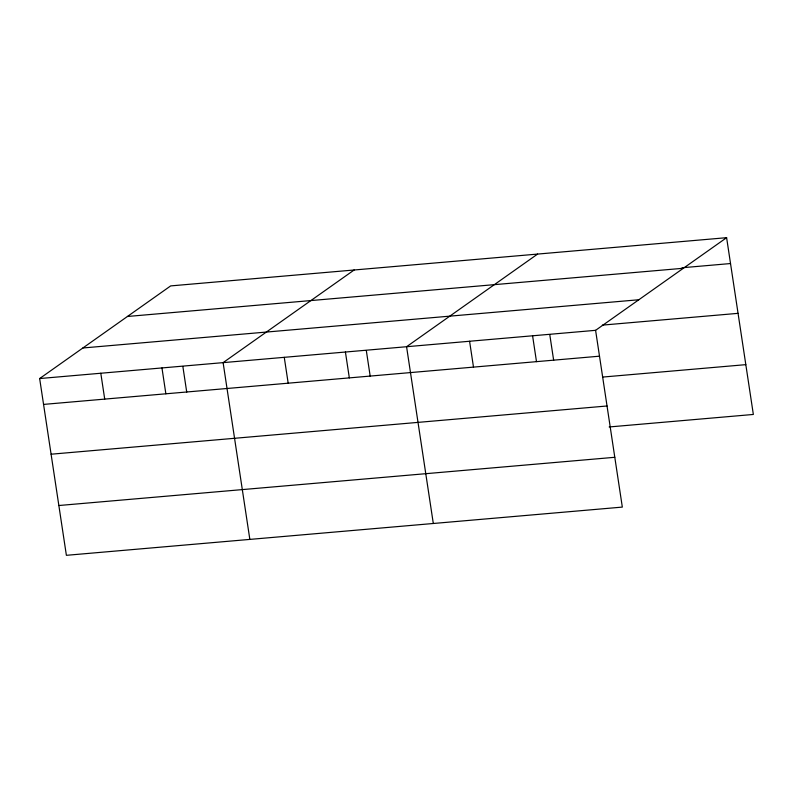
<?xml version="1.0" encoding="UTF-8"?>
<svg xmlns="http://www.w3.org/2000/svg" width="793" height="793" viewBox="0 0 793 793"><rect width="100%" height="100%" fill="white"/><g stroke="black" fill="none" stroke-linecap="round" stroke-linejoin="round"><path stroke-width="1.19" d="M726.616 237.682L595.593 330.324L622.327 507.094L66.384 555.318L39.65 378.548L170.673 285.906L726.616 237.682L753.35 414.452L609.163 426.961M354.134 269.997L223.111 362.629L249.845 539.399M537.595 254.077L406.571 346.719L433.305 523.489M682.059 267.756L730.531 263.544M127.435 316.476L683.378 268.262M82.888 347.978L638.831 299.754M602.353 325.12L738.055 313.344M39.65 378.548L595.593 330.324M43.565 404.41L599.508 356.186M602.839 377.052L745.816 364.651M51.089 454.211L607.041 405.986M58.851 505.518L614.793 457.293M549.777 334.626L553.653 360.28M532.589 335.796L536.494 361.658M469.585 341.258L473.49 367.119M366.316 350.536L370.192 376.189M345.421 352.023L349.326 377.884M284.261 357.326L288.176 383.188M182.856 366.455L186.732 392.109M161.96 367.932L165.866 393.804M100.8 373.245L104.716 399.107"/></g></svg>
